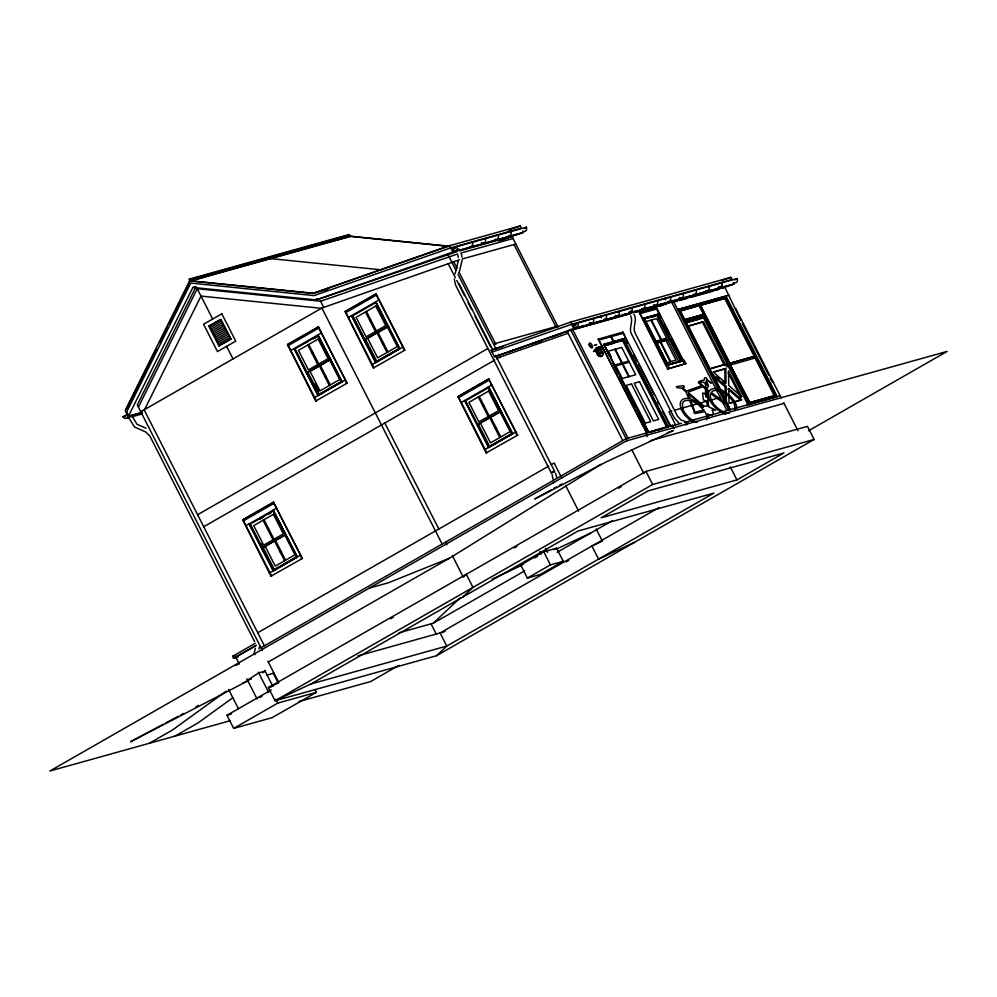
<?xml version="1.0" encoding="UTF-8"?>
<svg xmlns="http://www.w3.org/2000/svg" width="997" height="997" viewBox="0 0 997 997"><rect width="100%" height="100%" fill="white"/><g stroke="black" fill="none" stroke-linecap="round" stroke-linejoin="round"><path stroke-width="1.5" d="M258.996 648.947L259.357 646.741M462.085 260.342L459.056 273.091M254.958 654.63L253.961 654.02L255.369 648.287M455.068 273.901L458.196 261.177M667.629 369.089C670.158 369.102 667.766 364.104 666.432 365.538L639.426 312.535L667.629 369.089L685.899 363.556L684.204 360.378L667.093 365.151M685.836 323.34L686.135 322.106L686.148 323.04M732.346 310.366L732.658 309.132L725.978 296.022L723.336 297.53M724.458 286.463L740.883 320.511M598.698 354.546C594.137 355.717 604.456 350.296 602.2 352.415M597.402 354.932L602.998 352.066L600.954 353.449M189.293 279.11L191.162 280.855L350.495 236.401L348.638 234.656L189.293 279.11L189.654 281.715M348.227 235.766L348.638 234.656M601.602 349.374L596.032 352.19L601.69 349.748M141.686 412.671L128.314 416.397L125.248 410.39L189.592 280.905L312.946 293.417L327.913 289.242M126.469 408.857L156.006 349.436M159.433 342.519L166.985 327.328M168.356 324.561L190.128 280.755L313.482 293.268M126.37 412.571L190.714 283.086L314.055 295.598L450.769 247.842L521.344 228.151L520.235 225.97L449.647 245.661L312.946 293.417M128.314 416.397L192.92 287.423L196.122 286.525L137.299 404.919L262.41 650.468M138.409 407.1L197.244 288.719L320.598 301.231L457.822 253.911M144.615 409.543L200.995 296.097L321.171 308.285L459.443 259.768M600.294 348.065L595.882 350.358M454.233 278.923L455.604 285.092L551.366 473.027L554.606 471.269L495.534 355.343M554.394 471.519L553.784 471.917C556.563 469.948 549.322 473.351 552.114 472.715M253.961 654.02L254.758 653.795M705.016 387.359L706.001 386.25L704.891 383.06L702.262 381.901L699.582 382.736L708.356 390.45L709.478 391.148L710.014 390.263A17.148 9.297 41 0 1 725.779 392.457A17.148 9.297 41 0 1 736.982 408.471M254.559 641.495L149.911 436.113L145.824 432.05L134.495 426.965L128.638 417.506L131.928 415.849L137.025 424.298L146.073 428.249M455.654 250.608L458.944 248.951M628.845 312.298L629.693 311.7M398.862 632.821L433.246 623.237L460.302 597.776M462.77 597.029L472.989 587.407L466.309 574.297L463.244 577.176L452.364 555.578M436.549 655.702L446.781 646.068L713.877 493.116L578.061 531.002L310.964 683.967L275.072 700.754L268.392 687.631L645.981 471.407L807.458 426.355L814.138 439.465L436.549 655.702L275.072 700.754L652.661 484.517L814.138 439.465M600.344 347.479L598.698 347.841M598.698 347.13L599.272 346.719L595.807 348.638M599.421 348.551L596.405 350.047M226.095 691.22L172.369 730.078L149.301 743.288M233.011 697.613L198.029 722.925L174.974 736.122M596.68 344.488L594.474 345.473L595.757 344.999M595.683 349.448L595.022 350.109M262.647 672.738L265.14 671.118L258.721 672.913L247.53 680.166L251.369 679.094M601.216 348.003C607.111 343.118 586.124 354.72 596.318 350.57M595.732 349.112L594.897 349.872M268.28 661.983L449.385 558.258L601.029 464.315M210.442 327.452L220.973 321.42M211.277 329.085L221.808 323.065M212.112 330.73L222.643 324.698M212.959 332.362L218.056 329.396M213.794 334.007L224.313 327.976M214.629 335.64L225.148 329.621M215.464 337.285L225.983 331.253M216.299 338.918L226.818 332.898M217.134 340.563L222.231 337.597M217.969 342.208L228.487 336.176M218.804 343.84L229.322 337.821M208.871 326.169L220.399 319.563L230.955 339.08L220.935 319.414L208.871 326.169L218.891 345.834L230.955 339.08M218.891 345.834L230.432 339.229M126.843 412.459L127.678 414.091A3.003 2.679 74.4 0 1 126.719 418.092A3.003 2.679 74.4 0 1 123.017 416.771M127.703 414.091L122.93 416.808L125.747 416.023M140.776 411.749L321.881 308.036L442.145 544.063M451.305 247.692L452.14 249.325L454.956 248.54M456.938 246.583L452.189 249.3A3.003 2.679 74.4 0 0 455.928 250.608A3.003 2.679 74.4 0 0 456.913 246.608L526.453 227.191L524.073 228.55M315.7 400.919L287.472 344.601L318.479 326.916L347.155 383.197L315.775 400.981L316.41 400.806M373.352 367.905L345.112 311.587L376.131 293.903L404.807 350.184L373.426 367.968L374.049 367.793M287.472 344.601L318.479 326.916M345.112 311.587L376.131 293.903M288.021 345.697L318.766 328.088M345.672 312.684L376.417 295.075M192.92 287.423L316.273 299.935L452.9 252.042L523.487 232.351L502.239 239.928M472.441 242.259L472.379 242.283A3.003 2.679 74.4 0 1 470.048 246.608M485.215 238.707L485.277 238.669A3.003 2.679 74.4 0 1 481.526 242.545M290.526 350.608L321.271 332.998M348.177 317.594L378.922 299.997M305.369 342.744L308.036 341.211M317.981 335.677L341.36 381.577L318.267 394.787L294.888 348.888L318.105 335.64L330.219 359.406L307.163 372.616L331.016 359.182M375.757 302.627L352.527 315.875L375.956 361.761L377.826 361.238M313.793 338.344L317.632 336.151M313.444 338.818L317.283 336.625M498.051 235.13L498.114 235.093A3.003 2.679 74.4 0 1 495.011 239.305M510.938 231.516L510.888 231.553A3.003 2.679 74.4 0 1 508.545 235.865M312.273 353.748L313.245 353.187M369.924 320.735L370.884 320.174M352.701 315.837L364.815 339.603L387.87 326.393M388.668 326.169L364.815 339.603M324.91 376.741L325.869 376.193M382.561 343.728L383.521 343.18M375.919 361.774L399.012 348.564L375.62 302.664M341.011 382.038L319.239 394.513L307.799 372.068M398.663 349.037L376.891 361.5L365.45 339.055M314.105 397.703L345.211 379.994L318.217 326.991M371.756 364.69L402.863 346.981L375.857 293.978M318.068 395.61L342.121 381.839L317.906 334.93L342.121 381.839M375.744 362.584L351.542 315.675L375.744 362.584L399.772 348.825L375.794 301.854M493.777 343.928L557.697 326.169M197.593 514.714L487.957 348.439M724.782 287.099L570.795 330.057L494.5 356.814L491.11 350.159L571.044 321.944M494.5 356.814L573.113 329.022L630.079 313.133M203.712 526.74L494.761 360.067M496.755 358.932L500.12 357.001L568.078 333.26M577.836 323.016A3.003 2.679 74.4 0 1 576.852 327.016A3.003 2.679 74.4 0 1 573.15 325.695L572.278 324.062L573.063 325.745L577.861 322.991L737.144 278.574A3.078 2.754 74.4 0 1 733.356 282.5M573.113 329.022L629.306 313.133M593.315 318.691L593.365 318.666A3.003 2.679 74.4 0 1 589.613 322.53M269.352 573.026L242.72 519.848L273.465 502.251L302.403 558.445L270.96 576.166L269.352 573.026L300.471 555.242L273.465 502.251M484.579 449.784L457.935 396.607L488.68 378.997L517.617 435.203L486.175 452.925L484.579 449.784L515.686 432L488.68 378.997M242.72 519.848L273.726 502.176M457.935 396.607L488.954 378.922M243.28 520.945L274.025 503.335M458.495 397.703L489.24 380.094M600.568 316.199L601.403 317.831M606.139 315.114L606.201 315.077A3.003 2.679 74.4 0 1 603.808 319.439M619.037 311.5L618.975 311.538A3.003 2.679 74.4 0 1 615.286 315.376M245.785 525.868L276.53 508.258M461 402.614L491.745 385.004M273.228 510.925L296.608 556.825L273.527 570.035L250.135 524.148L273.365 510.888L285.478 534.654L262.41 547.864L284.992 535.165M488.443 387.683L511.835 433.57L488.742 446.793L465.35 400.894L488.58 387.646M260.067 518.739L263.918 516.533M259.731 519.213L263.569 517.007M268.692 514.078L271.259 512.608M631.811 307.961L631.874 307.923A3.003 2.679 74.4 0 1 630.827 311.961M644.698 304.347L644.635 304.372A3.003 2.679 74.4 0 1 641.607 308.547M657.534 300.758L657.472 300.795A3.003 2.679 74.4 0 1 653.783 304.633M664.725 298.29L665.56 299.935M649.957 308.821L650.916 308.272M670.308 297.218L670.37 297.181A3.003 2.679 74.4 0 1 667.965 301.53M646.679 432.823L598.312 339.13L646.679 432.823L648.81 432.224L603.995 344.264L609.117 355.53M267.532 528.996L268.492 528.447M482.747 405.742L483.707 405.193M684.204 360.378L683.543 360.764L656.537 307.761L640.373 312.41M683.194 293.604L683.144 293.641A3.003 2.679 74.4 0 1 679.443 297.467M643.95 318.267L667.828 365.288L644.648 319.651L656.3 342.669L669.137 339.092L657.023 315.326L644.187 318.903M695.968 290.052L696.031 290.015A3.003 2.679 74.4 0 1 693.638 294.377M670.732 426.118L622.851 332.138L628.01 343.467M599.259 347.455C601.951 345.386 599.371 351.854 602.649 352.539A2.866 2.555 74.4 0 1 601.527 356.203A2.866 2.555 74.4 0 1 597.976 354.92L595.583 350.246M599.87 347.417L602.512 352.253M643.888 318.305L657.733 314.292L681.674 361.275L683.543 360.764M657.26 315.189L680.652 361.088L667.816 364.665L644.486 318.741L657.322 315.152M708.805 286.475L708.867 286.438A3.003 2.679 74.4 0 1 705.764 290.65M613.404 341.784L610.338 335.765M603.509 344.538L623.773 338.743L668.115 426.978L623.312 339.641M619.947 341.572L623.362 339.603L667.903 427.028M465.524 400.844L477.625 424.622L500.693 411.412M501.491 411.188L477.625 424.622M734.777 279.933L737.144 278.574M721.803 288.357L734.241 283.858L632.297 312.298M679.892 311.101L699.62 305.456L704.069 314.205L685.824 319.426M729.256 363.033L700.417 305.232L725.28 298.302L754.791 356.216L729.455 363.419L754.791 356.216M280.169 551.989L281.129 551.441M495.384 428.747L496.344 428.199M699.944 305.506L725.28 298.302M729.717 408.583L685.176 321.483L704.904 315.837L750.006 404.346L776.476 396.968L725.255 296.433L678.733 309.406M701.215 318.616L704.58 316.697L749.395 404.657L750.006 404.346M669.137 339.092L656.288 343.105M688.628 326.156L703.446 321.732L725.155 364.354L708.954 369.152L725.155 364.354M296.271 557.298L274.487 569.761L261.202 543.677M511.486 434.044L489.714 446.519L478.273 424.074M273.352 570.845L249.138 523.936L273.352 570.845L297.368 557.099L273.166 510.177L297.368 557.099M489.876 446.843L512.595 433.845L488.38 386.936L512.558 433.857M667.816 364.665L680.702 361.051L678.409 362.372M666.432 365.538L681.674 361.275M257.725 632.734L548.736 466.085M551.428 464.54L554.12 462.994L561.922 478.298M730.29 365.064L749.968 402.489L774.843 395.547L755.626 357.848L730.29 365.064L749.495 402.763L774.843 395.547M713.628 372.217L725.779 368.541L726.04 383.172L713.191 372.055L725.779 368.541M237.959 656.998L233.56 658.219L232.588 656.313L255.269 643.314M233.56 658.219L256.241 645.233M255.755 645.744L235.803 657.173L239.28 664.002M261.04 647.776L626.141 438.692L647.128 432.835M235.691 665.585L238.333 664.077M725.131 386.799L726.09 386.238L713.241 375.134L726.352 400.869L725.392 401.417L725.131 386.799L713.453 376.692M674.171 428.61L672.501 425.333L646.829 432.499L645.395 433.321L647.065 436.599M728.795 388.581L727.835 389.129L740.684 400.233L741.643 399.685L728.795 388.581L729.056 403.199L741.643 399.685M671.056 426.168L672.501 425.333M741.594 396.619L728.745 385.503L728.483 370.884L741.594 396.619L740.634 397.167L728.209 372.791M679.456 308.995L730.415 409.954M746.94 405.355L747.912 404.807L703.359 317.395L685.836 322.28M776.476 396.968L759.153 364.192M390.612 618.738L393.304 617.193M514.278 547.926L516.957 546.393M618.626 488.169L621.293 486.636M315.027 689.712L316.373 692.329L272.169 717.641L233.672 728.383L226.992 715.273L271.184 689.961M259.669 697.501L262.223 696.031M233.672 728.383L277.864 703.072L316.373 692.329M520.696 564.975L543.764 551.765L556.588 548.188L563.268 561.299L540.212 574.509L527.376 578.086L520.696 564.975L523.55 564.177M534.791 557.846L537.358 556.376M554.033 549.659L556.588 548.188M433.246 623.237L524.833 570.795M557.149 552.276L612.27 520.721M527.376 578.086L550.444 564.888L563.268 561.299M358.01 655.864L440.101 632.958L658.93 507.635M442.481 632.684L445.173 631.151M566.097 561.909L568.776 560.364M398.974 665.323L370.672 681.524L298.963 701.539M808.555 430.779L947.15 351.405L626.328 440.911L49.85 771.03L230.245 720.706M736.933 479.906L784.016 452.95L648.2 490.836L601.116 517.804L736.933 479.906L730.253 466.795M218.044 329.409L223.478 326.343M222.219 337.597L227.652 334.543M551.104 489.976L534.766 498.998L605.902 462.085L673.187 430.654L667.429 432.748M553.821 488.468L556.538 486.96M559.267 485.464L561.984 483.956M596.729 348.526L597.664 348.04M163.221 724.308L130.545 741.756L248.427 680.59M165.951 722.85L178.201 716.307M180.931 714.861L183.66 713.403M195.91 706.861L198.627 705.402M597.776 348.289L596.642 348.888L599.234 354.109A2.866 1.259 60.2 0 0 601.017 356.016A2.866 1.259 60.2 0 0 602.151 355.443M630.528 311.251L632.148 310.64M492.157 579.145L521.755 565.299M556.987 548.824L590.822 532.996M278.051 683.119L268.392 687.631L271.383 686.796M601.565 541.508L591.906 546.032L598.586 559.143L634.478 542.356M242.732 683.057L248.39 680.515M598.798 347.504L600.119 347.006M449.385 558.258L388.568 582.722L369.314 588.093M598.2 354.446L597.315 354.695M315.563 292.545L450.183 245.511M508.52 230.058L520.235 225.97M316.273 299.935L456.701 251.73M498.762 240.925L511.922 236.326L558.158 327.078M492.082 352.078L571.63 324.287L732.047 279.534L730.926 277.34L570.521 322.093L573.836 328.611M508.171 352.066L522.465 347.068M541.496 340.426L531.04 344.077L541.458 341.173M550.182 337.397L561.747 333.347M721.566 280.581L730.926 277.34M714.849 290.439L719.223 288.906M715.31 290.401L719.647 288.893M721.093 288.382L723.56 287.522M695.183 413.481L704.966 411.686A14.868 8.063 41 0 1 706.636 419.812M598.811 346.856L595.683 348.614M334.631 240.589L349.473 236.301L450.108 246.508M205.07 276.742L191.623 280.356L349.473 236.301M190.39 279.359L349.735 234.906M205.12 275.695L209.544 274.462M452.189 252.453L456.601 251.219M459.542 250.397L522.764 232.762M459.692 250.895L511.922 236.326M460.801 253.088L513.031 238.507M462.122 259.021L515.848 244.028M375.832 301.842L399.735 348.838M294.888 348.888L318.305 394.775M129.037 415.986L142.397 412.247M126.058 418.428L128.875 417.643M131.691 416.858L141.562 414.104M402.863 346.981L404.097 350.296L404.807 350.184M345.211 379.994L346.445 383.309L347.155 383.197M573.063 325.745L575.88 324.947M503.473 346.221L491.11 350.159M492.555 349.336L495.758 348.439M584.329 325.558L572.34 328.898L628.01 438.169M586.909 324.835L602.313 320.536M604.855 319.825L620.296 315.513M622.789 314.828L627.275 313.569M633.257 311.899L637.744 310.653M640.735 309.818L655.69 305.643M658.681 304.808L680.465 298.739M683.394 297.916L695.133 294.638M698.062 293.828L712.73 289.728M715.485 288.956L720.058 287.684M633.083 312.285L733.518 284.27M570.097 330.518L629.892 313.831M634.915 312.422L719.597 288.806M653.77 307.475L666.607 303.898M672.24 302.577L677.05 301.244M679.58 300.533L687.544 298.315M690.535 297.48L713.029 291.199M658.244 306.515L662.394 305.356M639.426 312.535L656.537 307.761M639.987 313.631L657.098 308.858M495.933 355.979L499.148 355.094M642.492 318.541L659.603 313.768M677.586 309.519L728.919 295.199M686.97 307.25L695.694 304.82M711.684 300.359L724.769 296.707L726.875 300.845M651.303 317.345L654.157 316.548M680.365 310.827L699.62 305.456M645.732 321.657L656.687 318.591L666.644 338.133L655.677 341.186M598.312 339.13L622.851 332.138M599.347 339.94L623.412 333.235M589.289 346.021C592.442 347.691 590.585 343.504 590.56 345.635M684.827 319.563L704.069 314.205M685.662 321.208L704.904 315.837M603.995 344.264L623.773 338.743M685.587 321.994L704.58 316.697M623.362 339.603L604.057 345.012L648.598 432.424M603.098 345.56L622.34 340.189L666.893 427.613M686.347 322.417L702.399 317.943M606.101 345.149L620.907 341.011M686.609 322.692L699.757 319.028M606.612 345.286L614.027 343.217M703.446 321.732L688.204 325.982L709.914 368.603M656.375 343.292L666.033 340.588L675.991 360.129L666.332 362.821M465.35 400.894L466.322 400.62M615.336 364.827L628.708 361.088M615.897 365.911L629.269 362.185M668.763 368.429L685.874 363.656M515.686 432L516.92 435.315L517.617 435.203M488.567 447.603L464.602 400.62M486.237 452.987L486.872 452.812M250.135 524.148L273.552 570.022M671.853 410.963L668.925 411.786L675.605 424.896M674.782 410.141L720.258 397.467M729.492 403.361L740.684 400.233M650.069 432.025L666.507 427.426M670.433 426.342L681.474 423.264M684.453 422.429L780.14 395.734M650.605 432.15L655.041 430.916M658.008 430.093L662.444 428.847M729.954 409.941L730.764 409.717M650.966 440.5L784.028 403.386M300.471 555.242L301.705 558.569L302.403 558.445M271.022 576.229L271.658 576.054L242.981 519.773M232.588 656.313L235.516 655.49M266.909 675.106L274.038 673.125M310.964 683.967L446.781 646.068L440.101 632.958M226.992 715.273L231.429 714.026M705.888 388.145L707.284 387.92L708.58 386.2L706.686 381.502L706.935 379.807L711.21 383.197L706.935 379.471L706.437 377.925L704.505 377.888L704.405 380.218C702.387 380.131 698.747 380.817 698.311 382.649L701.726 385.652L686.447 391.048L682.559 387.721L684.291 387.11L683.63 385.602L676.352 386.637L677.324 387.821L681.474 388.095L685.948 391.883L688.802 398.65L686.821 398.376A17.148 9.297 41 0 0 680.714 407.599A17.148 9.297 41 0 0 693.912 422.466M350.009 236.152L450.37 246.334M270.823 258.634L381.166 269.826M316.398 298.726L319.476 299.038M772.314 382.212L773.46 382.624L781.249 397.915M769.372 383.035L770.519 383.434L777.199 396.557M722.862 396.008L723.996 396.42L723.174 395.709M687.332 422.304L680.839 419.837L677.474 416.085L635.164 333.06C632.098 327.004 637.756 320.311 634.005 314.292M695.158 413.468L693.974 412.671L694.174 411.375L689.525 400.37L685.363 400.507L683.506 401.654L682.409 403.461L682.696 408.608A14.868 8.063 41 0 0 697.215 422.429M629.518 395.859C631.973 396.233 627.449 391.908 629.132 395.41M678.795 422.865L674.234 417.855L631.799 334.581C628.048 328.561 633.706 321.869 630.64 315.812M732.658 309.132L770.519 383.434M773.46 382.624L735.599 308.31M716.905 376.654L719.236 378.673M722.738 381.701L725.081 383.72L724.819 369.102M783.717 402.763L797.949 430.704M742.279 323.252L768.824 375.358M770.22 378.1L771.616 380.842M728.284 303.599L750.729 347.666M752.137 350.421L757.757 361.437M724.807 298.577L774.357 395.821M700.417 305.232L729.929 363.145M699.134 305.73L703.595 314.479M704.43 316.111L749.532 404.62M702.486 322.28L724.196 364.902M680.527 312.348L684.341 319.85M679.431 310.79L680.839 313.544M684.341 320.423L689.961 331.44M691.419 334.307L715.921 382.399M717.329 385.154L720.133 390.662M721.454 393.267L722.937 396.17M673.125 300.782L728.807 410.054M671.255 301.306L726.938 410.577M656.761 309.406L660.961 317.644M664.451 324.511L670.046 335.49M671.442 338.232L684.74 364.316M657.31 314.529L681.188 361.562M667.529 339.603L678.969 362.048M651.477 320.049L661.422 339.578M650.941 320.199L660.899 339.728M661.51 343.392L670.769 361.575M660.288 342.195L670.246 361.724M656.562 343.18L667.118 363.905M633.643 354.521L637.158 361.437M638.566 364.204L654.057 394.6M657.584 401.517L658.992 404.271M662.507 411.188L670.258 426.392M623.362 338.98L667.417 425.607M611.373 336.587L613.89 341.51M615.336 349.224L622.29 362.883M623.486 365.226L629.244 376.542M614.8 349.374L628.721 376.692M611.161 356.627L608.382 351.168L621.742 347.43L635.662 374.747L622.302 378.486L616.532 367.17M612.681 362.372L618.215 373.401M619.673 376.118L635.027 406.39M638.591 413.232L644.124 424.261M645.595 426.965L648.337 432.499M646.829 432.499L647.95 434.68M596.642 349.561L599.023 354.234A2.866 1.259 60.2 0 0 600.805 356.141A2.866 1.259 60.2 0 0 601.939 355.555M595.707 350.209L597.714 354.147M597.988 354.683L598.088 354.895A2.866 2.555 74.4 0 0 601.527 356.203A2.866 2.555 74.4 0 0 602.537 352.577M645.981 471.407L652.661 484.517M627.25 440.886L570.458 329.421L567.106 331.353L622.776 440.624M631.762 449.722L643.962 473.662M513.978 244.552L556.289 327.602M596.206 529.021L602.375 541.134M449.647 245.661L452.9 252.042M453.548 261.413L457.075 268.33M459.193 272.48L495.87 344.464M447.753 254.223L455.916 270.237M458.022 274.387L496.032 348.987M498.762 354.334L500.12 357.001M565.611 485.527L578.621 511.075M458.969 283.572L492.73 349.822M448.314 263.856L455.367 277.702M456.776 280.469L464.54 295.698M468.067 302.614L471.593 309.531M475.12 316.46L490.636 346.906M488.655 386.861L511.885 432.461M500.207 412.035L510.165 431.576L490.474 442.855L480.517 423.314M490.848 417.407L500.793 436.935M479.258 396.457L489.203 415.986M489.888 417.955L499.833 437.484M478.298 397.005L488.243 416.534M545.533 548.288L547.615 552.388M543.764 551.765L550.444 564.888M539.813 551.441L541.197 554.17M458.209 396.532L486.175 451.429M378.025 332.387L387.97 351.916M366.435 311.438L376.38 330.967M377.065 332.936L387.01 352.464M365.475 311.986L375.42 331.515M345.386 311.513L373.352 366.422M384.83 423.027L438.83 529.021M445.509 542.131L446.88 544.823M320.598 301.231L323.564 307.064M320.373 365.401L330.331 384.929M308.783 344.451L318.741 363.98M319.414 365.949L329.371 385.478M307.824 344.999L317.781 364.528M314.653 383.733L318.691 391.647M430.941 623.661L436.424 634.416M287.734 344.526L315.713 399.423M197.244 288.719L212.685 319.04M226.606 346.358L233.049 358.982M209.407 326.019L219.427 345.685M284.992 535.289L294.95 554.818L275.247 566.097L265.302 546.568M275.621 540.648L285.578 560.177M264.043 519.699L273.988 539.227M274.661 541.197L284.619 560.738M263.071 520.247L273.028 539.788M144.141 409.817L264.404 645.844M267.894 661.223L278.861 682.746M273.178 672.975L277.976 682.397M264.766 670.395L272.991 686.534M275.87 699.134L277.864 703.072M258.348 672.19L268.629 692.367M246.82 678.795L257.101 698.972M228.587 689.413L238.47 708.792M555.516 473.226L556.638 477.089M552.076 474.584L553.123 479.208M461.399 254.061L462.097 257.176M457.897 255.257L458.421 257.6M726.09 386.238L726.352 400.869M725.816 414.229A17.148 9.297 41 0 1 708.742 392.369L706.786 390.101L708.792 406.926L715.759 410.066L712.082 410.191A5.608 3.041 41 0 1 712.618 414.727A5.608 3.041 41 0 1 707.583 413.905L708.144 415.126A17.148 9.297 41 0 1 708.805 418.316M729.38 413.294A14.88 8.063 41 0 1 715.597 406.14A14.88 8.063 41 0 1 710.587 393.603L724.283 403.561L723.685 401.729L711.26 392.494L713.54 390.65L716.02 390.276L722.14 391.846A14.88 8.063 41 0 1 734.814 409.954M718.588 287.136A3.078 2.754 74.4 0 0 721.703 282.861L721.579 282.924A3.078 2.754 74.4 0 1 718.525 287.173M685.998 425.108A1.844 0.71 -70.3 0 1 687.107 422.429A1.844 0.71 -70.3 0 1 687.706 423.825M142.197 413.767A3.003 2.679 74.4 0 1 140.141 413.942M526.354 227.229A3.003 2.679 74.4 0 1 522.665 231.067M553.31 482.897A1.844 1.296 -1 0 1 554.743 482.074M705.515 394.75L706.25 397.23L705.315 388.967L702.91 386.686L687.855 392.245L703.882 405.966L707.272 406.165L706.699 401.106L703.334 399.909L702.661 393.167L704.331 393.154L705.515 394.75M726.177 365.164C726.726 369.077 728.907 365.176 726.177 365.164M707.272 384.805L706.013 381.976L707.272 384.805M703.458 406.626L703.246 407.312L697.588 402.302L690.198 398.85L688.591 394.102L703.458 406.626M596.505 347.916L595.67 349.336L596.505 347.916M221.82 313.818L203.562 324.262L217.483 351.58L235.741 341.136L221.82 313.818M318.155 339.08L298.452 350.371L308.409 369.899L328.1 358.621L318.155 339.08M375.794 306.079L356.103 317.358L366.061 336.886L385.752 325.608L375.794 306.079M329.745 360.029L310.042 371.308L320 390.849L339.69 379.57L329.745 360.029M387.384 327.016L367.694 338.295L377.651 357.836L397.342 346.557L387.384 327.016M273.402 514.34L253.712 525.618L263.657 545.147L283.36 533.869L273.402 514.34M488.617 391.086L468.926 402.364L478.884 421.905L498.575 410.627L488.617 391.086M294.165 348.614L318.105 395.597L294.127 348.614M631.5 383.957L626.153 385.44L645.371 423.139L650.717 421.656L631.5 383.957M639.526 381.714L634.179 383.209L653.384 420.908L658.73 419.413L639.526 381.714M597.228 349.336L595.845 349.673L597.228 349.336M703.882 410.141L695.545 412.023L694.747 411.487L690.771 400.545L697.19 403.536L703.882 410.141M589.215 344.638A2.804 1.234 60.2 0 0 592.193 347.928A2.804 1.234 60.2 0 0 591.209 343.84A2.804 1.234 60.2 0 0 589.215 344.638"/></g></svg>
